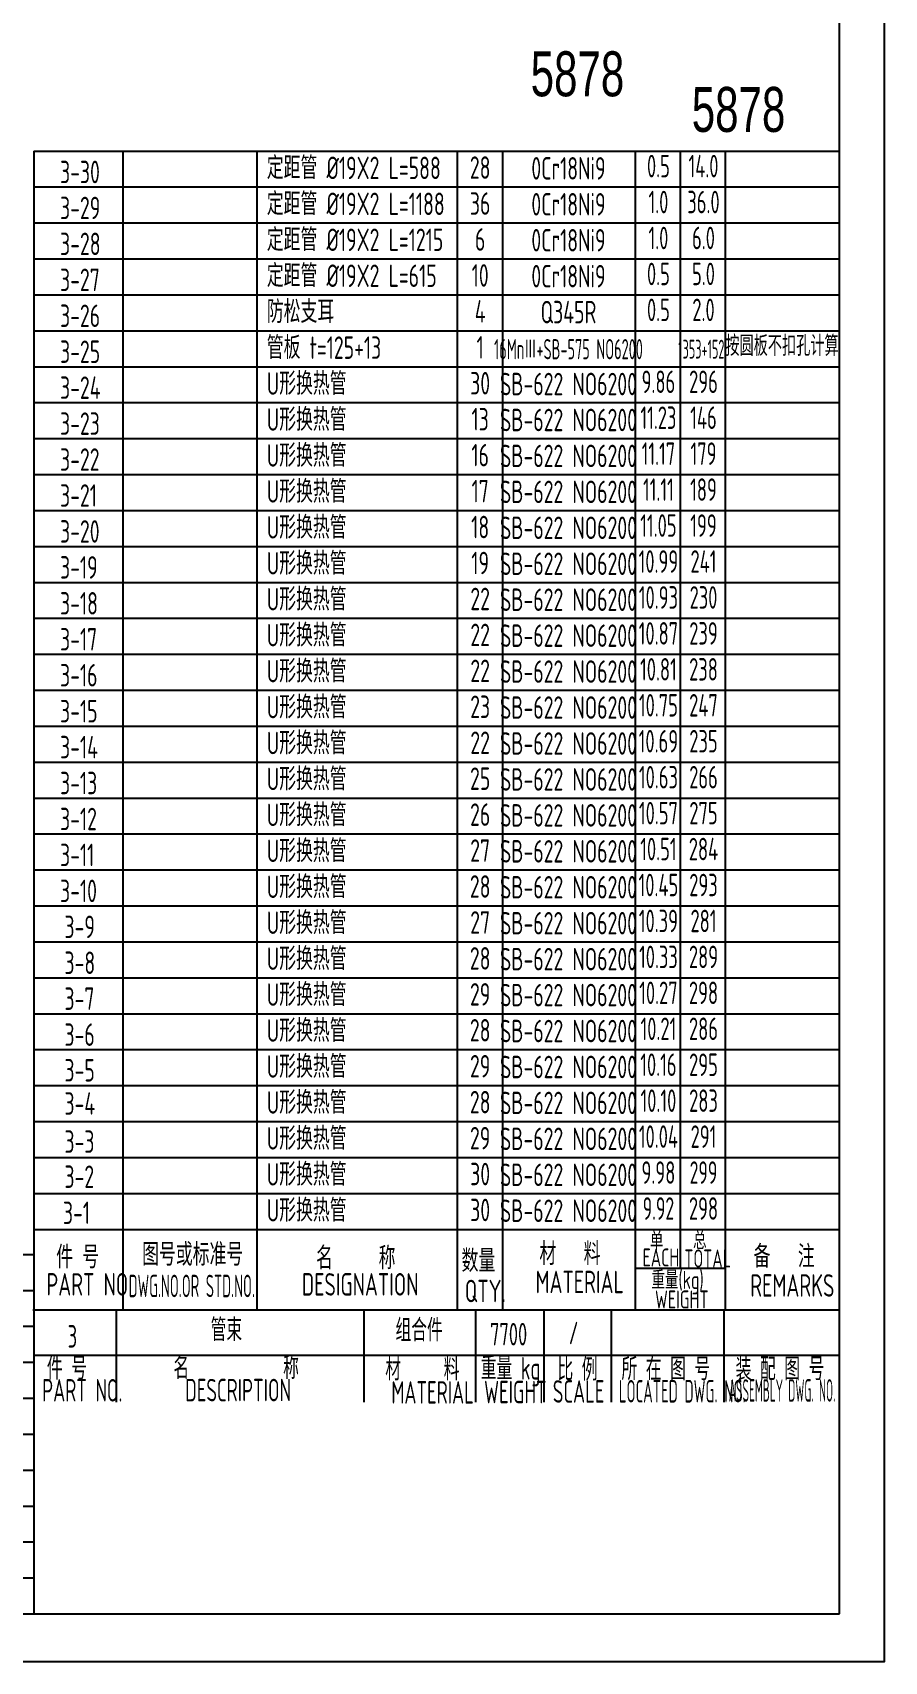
# Model space of a CAD drawing. Header units: millimetres. Extents: x 46644 to 124135, y -32003 to -3110.
# Drawn here: x 53160 to 55055, y -21448 to -17823 of the extents above; entities that cross this region are included whole.
import ezdxf
from ezdxf.enums import TextEntityAlignment as Align

# ---------------------------------------------------------------- set-up
doc = ezdxf.new("R2010")
doc.units = ezdxf.units.MM
doc.header["$LTSCALE"] = 6
doc.linetypes.add('PHANTOM', pattern=[2.5, 1.25, -0.25, 0.25, -0.25, 0.25, -0.25])
for name, color, linetype in [('4', 6, 'PHANTOM'), ('7_dim', 3, 'Continuous'), ('DRAWING', 3, 'Continuous')]:
    doc.layers.add(name, color=color, linetype=linetype)
doc.styles.add('HZ', font='ascii.shx', dxfattribs={"width": 0.7, "bigfont": 'hztxt.shx'})
doc.styles.add('mark', font='cc.shx', dxfattribs={"width": 0.7, "bigfont": 'dxfs.shx'})
doc.styles.add('ROMANS', font='ascii.shx', dxfattribs={"width": 0.7, "bigfont": 'dxfs.shx'})

msp = doc.modelspace()

# ---------------------------------------------------------------- linework, layer by layer
at = {"color": 4, "linetype": 'Continuous'}
for p, q in [((53162.433, -18086.555), (53162.433, -21342.275)), ((53360.411, -18086.555), (53360.411, -20665.364)), ((53659.119, -18086.555), (53659.119, -20666.534)), ((54104.859, -18086.555), (54104.859, -20666.534)), ((54205.151, -18086.555), (54205.151, -20666.534)), ((54500.454, -18086.555), (54500.454, -20666.534)), ((54600.745, -18086.555), (54600.745, -20573.958)), ((54701.037, -18086.555), (54701.037, -20665.591)), ((53160.411, -20665.364), (54952.995, -20665.364)), ((53345.854, -20665.364), (53345.854, -20871.361)), ((53896.631, -20668.849), (53896.631, -20871.252)), ((54145.628, -20668.849), (54145.628, -20871.252)), ((54297.196, -20668.849), (54297.196, -20871.252)), ((54447.408, -20668.849), (54447.408, -20871.252)), ((54697.761, -20668.849), (54697.761, -20871.252))]:
    msp.add_line(p, q, dxfattribs=at)
at = {"color": 7, "linetype": 'Continuous'}
msp.add_line((54498.931, -20573.061, 2.535), (54700.21, -20573.061, 2.535), dxfattribs=at)
at = {"color": 2, "linetype": 'Continuous', "ltscale": 50}
msp.add_lwpolyline([(46649.629, -21448.081), (55055.295, -21448.081), (55055.295, -15487.978), (46649.629, -15487.978), (46649.629, -21448.081)], close=True, dxfattribs=at)
at = {"color": 4, "linetype": 'Continuous'}
for points in [[(53162.433, -18086.555), (54955.017, -18086.555)], [(51369.849, -20542.275), (53162.433, -20542.275)]]:
    msp.add_lwpolyline(points, dxfattribs=at)
at = {"color": 7, "linetype": 'Continuous'}
for points in [[(53162.433, -18166.555), (54955.017, -18166.555)], [(53162.433, -18246.555), (54955.017, -18246.555)], [(53162.433, -18326.555), (54955.017, -18326.555)], [(53162.433, -18406.555), (54955.017, -18406.555)], [(53162.433, -18486.555), (54955.017, -18486.555)], [(53162.433, -18566.555), (54955.017, -18566.555)], [(53162.433, -18646.555), (54955.017, -18646.555)], [(53162.433, -18726.555), (54955.017, -18726.555)], [(53162.433, -18806.555), (54955.017, -18806.555)], [(53162.433, -18886.555), (54955.017, -18886.555)], [(53162.433, -18966.555), (54955.017, -18966.555)], [(53162.433, -19046.555), (54955.017, -19046.555)], [(53162.433, -19126.555), (54955.017, -19126.555)], [(53162.433, -19206.555), (54955.017, -19206.555)], [(53162.433, -19286.555), (54955.017, -19286.555)], [(53162.433, -19366.555), (54955.017, -19366.555)], [(53162.433, -19446.555), (54955.017, -19446.555)], [(53162.433, -19526.555), (54955.017, -19526.555)], [(53162.433, -19606.555), (54955.017, -19606.555)], [(53162.433, -19686.555), (54955.017, -19686.555)], [(53162.433, -19766.555), (54955.017, -19766.555)], [(53162.433, -19846.534), (54952.995, -19846.534)], [(53162.433, -19926.534), (54952.995, -19926.534)], [(53162.433, -20006.534), (54952.995, -20006.534)], [(53162.433, -20086.534), (54952.995, -20086.534)], [(53162.433, -20166.534), (54952.995, -20166.534)], [(53162.433, -20246.534), (54952.995, -20246.534)], [(53162.433, -20326.534), (54952.995, -20326.534)], [(53162.433, -20406.534), (54952.995, -20406.534)], [(53162.433, -20486.534), (54952.995, -20486.534)], [(51369.849, -20622.275), (53162.433, -20622.275)], [(51369.849, -20702.275), (53162.433, -20702.275)], [(51369.849, -20782.275), (53162.433, -20782.275)], [(51369.849, -20862.275), (53162.433, -20862.275)], [(51369.849, -20942.275), (53162.433, -20942.275)], [(51369.849, -21022.275), (53162.433, -21022.275)], [(51369.849, -21102.275), (53162.433, -21102.275)], [(51369.849, -21182.275), (53162.433, -21182.275)], [(51369.849, -21262.275), (53162.433, -21262.275)]]:
    msp.add_lwpolyline(points, dxfattribs=at)
at = {"layer": '4', "color": 4, "linetype": 'Continuous'}
msp.add_lwpolyline([(54955.017, -21342.278), (54955.017, -15588.845), (46890.818, -15588.845), (46890.818, -21342.275), (54955.19, -21342.275)], dxfattribs=at)
at = {"layer": 'DRAWING'}
msp.add_line((53162.433, -20766.267), (54952.995, -20766.267), dxfattribs=at)

# ---------------------------------------------------------------- texts
at = {"color": 7, "linetype": 'Continuous', "style": 'HZ'}
for s, height, width, p in [('3-30', 50, 0.75, (53220.944, -18158.179)), ('定距管 %%C19X2 L=588', 50, 0.75, (53680.965, -18149.088)), ('3-29', 50, 0.75, (53220.944, -18238.179)), ('定距管 %%C19X2 L=1188', 50, 0.75, (53680.965, -18229.088)), ('3-28', 50, 0.75, (53220.944, -18318.179)), ('定距管 %%C19X2 L=1215', 50, 0.75, (53680.965, -18309.088)), ('定距管 %%C19X2 L=615', 50, 0.75, (53680.965, -18389.088)), ('3-27', 50, 0.75, (53220.944, -18398.179)), ('防松支耳 ', 50, 0.75, (53680.965, -18469.088)), ('3-26', 50, 0.75, (53220.944, -18478.179)), ('3-25', 50, 0.75, (53220.944, -18558.179)), ('管板 t=125+13', 50, 0.75, (53680.965, -18549.088)), ('3-24', 50, 0.75, (53220.944, -18638.179)), ('U形换热管', 50, 0.75, (53680.965, -18629.109)), ('3-23', 50, 0.75, (53220.944, -18718.179)), ('U形换热管', 50, 0.75, (53680.965, -18709.109)), ('U形换热管', 50, 0.75, (53680.965, -18789.109)), ('3-22', 50, 0.75, (53220.944, -18798.179)), ('U形换热管', 50, 0.75, (53680.965, -18869.109)), ('3-21', 50, 0.75, (53220.944, -18878.179)), ('3-20', 50, 0.75, (53220.944, -18958.179)), ('U形换热管', 50, 0.75, (53680.965, -18949.109)), ('3-19', 50, 0.75, (53220.944, -19038.179)), ('U形换热管', 50, 0.75, (53680.965, -19029.109)), ('3-18', 50, 0.75, (53220.944, -19118.179)), ('U形换热管', 50, 0.75, (53680.965, -19109.109)), ('U形换热管', 50, 0.75, (53680.965, -19189.109)), ('3-17', 50, 0.75, (53220.944, -19198.179)), ('3-16', 50, 0.75, (53220.944, -19278.179)), ('U形换热管', 50, 0.75, (53680.965, -19269.109)), ('3-15', 50, 0.75, (53220.944, -19358.179)), ('U形换热管', 50, 0.75, (53680.965, -19349.109)), ('3-14', 50, 0.75, (53220.944, -19438.179)), ('U形换热管', 50, 0.75, (53680.965, -19429.109)), ('U形换热管', 50, 0.75, (53680.965, -19509.109)), ('3-13', 50, 0.75, (53220.944, -19518.179)), ('U形换热管', 50, 0.75, (53680.965, -19589.109)), ('3-12', 50, 0.75, (53220.944, -19598.179)), ('3-11', 50, 0.75, (53220.944, -19678.179)), ('U形换热管', 50, 0.75, (53680.965, -19669.109)), ('3-10', 50, 0.75, (53220.944, -19758.179)), ('U形换热管', 50, 0.75, (53680.965, -19749.109)), ('3-9', 50, 0.75, (53230.739, -19838.159)), ('U形换热管', 50, 0.75, (53680.965, -19829.088)), ('U形换热管', 50, 0.75, (53680.965, -19909.088)), ('3-8', 50, 0.75, (53230.739, -19918.159)), ('U形换热管', 50, 0.75, (53680.965, -19989.068)), ('3-7', 50, 0.75, (53230.739, -19998.159)), ('3-6', 50, 0.75, (53230.739, -20078.159)), ('U形换热管', 50, 0.75, (53680.965, -20069.068)), ('3-5', 50, 0.75, (53230.739, -20157.403)), ('U形换热管', 50, 0.75, (53680.965, -20149.068)), ('3-4', 50, 0.75, (53230.739, -20231.343)), ('U形换热管', 50, 0.75, (53680.965, -20229.068)), ('U形换热管', 50, 0.75, (53680.965, -20309.068)), ('3-3', 50, 0.75, (53230.739, -20316.168)), ('U形换热管', 50, 0.75, (53680.965, -20389.068)), ('3-2', 50, 0.75, (53230.739, -20394.296)), ('3-1', 50, 0.75, (53227.387, -20474.656)), ('U形换热管', 50, 0.75, (53680.965, -20469.068)), ('件 号', 50, 0.75, (53212.348, -20573.159)), ('图号或标准号', 50, 0.75, (53403.56, -20567.375)), ('材   料', 50, 0.75, (54287.606, -20565.704)), ('单', 40, 0.75, (54533.463, -20532.614)), ('总', 40, 0.75, (54629.572, -20530.906)), ('备   注', 50, 0.75, (54764.17, -20571.71)), ('名     称', 50, 0.75, (53790.583, -20575.339)), ('数量', 50, 0.75, (54114.527, -20581.426)), ('EACH', 40, 0.75, (54517.078, -20569.162)), ('TOTAL', 40, 0.75, (54610.073, -20571.325)), ('PART NO.', 50, 0.75, (53190.639, -20633.839)), ('DESIGNATION', 50, 0.75, (53758.837, -20633.887)), ('MATERIAL', 50, 0.75, (54279.003, -20628.526)), ('重量(kg)', 40, 0.75, (54536.881, -20619.073)), ('REMARKS', 50, 0.75, (54756.73, -20636.321)), ('QTY.', 50, 0.75, (54121.517, -20648.646)), ('WEIGHT', 40, 0.75, (54544.88, -20662.612)), ('管束', 50.0706, 0.7, (53556.021, -20735.233)), ('组合件', 50.0706, 0.7, (53967.337, -20736.054)), ('/', 50.071, 0.7, (54352.954, -20742.153)), ('PART NO.', 50.0706, 0.7, (53180.98, -20869.679)), ('DESCRIPTION', 50.07062, 0.7, (53499.378, -20869.231)), ('MATERIAL', 50.0706, 0.7, (53958.036, -20874.4)), ('WEIGHT', 50.0706, 0.7, (54164.469, -20873.567)), ('SCALE', 50.0706, 0.7, (54317.367, -20872.261)), ('LOCATED DWG. NO.', 50.07062, 0.552356, (54464.415, -20871.82))]:
    msp.add_text(s, height=height, dxfattribs=dict(at, width=width)).set_placement(p)
for s, height, width, p in [('28', 50, 0.75, (54155.768, -18148.382)), ('0Cr18Ni9', 50, 0.75, (54352.266, -18150.068)), ('36', 50, 0.75, (54155.768, -18228.382)), ('0Cr18Ni9', 50, 0.75, (54352.266, -18230.068)), ('6', 50, 0.75, (54155.768, -18308.382)), ('0Cr18Ni9', 50, 0.75, (54352.266, -18310.068)), ('10', 50, 0.75, (54155.768, -18388.382)), ('0Cr18Ni9', 50, 0.75, (54352.266, -18390.068)), ('4', 50, 0.75, (54155.768, -18468.382)), ('Q345R', 50, 0.75, (54352.266, -18470.068)), ('1', 50, 0.75, (54155.768, -18548.382)), ('16MnⅢ+SB-575 NO6200', 45, 0.6, (54352.266, -18550.068)), ('30', 50, 0.75, (54155.768, -18628.402)), ('SB-622 NO6200', 50, 0.75, (54352.266, -18630.089)), ('13', 50, 0.75, (54155.768, -18708.402)), ('SB-622 NO6200', 50, 0.75, (54352.266, -18710.089)), ('16', 50, 0.75, (54155.768, -18788.402)), ('SB-622 NO6200', 50, 0.75, (54352.266, -18790.089)), ('17', 50, 0.75, (54155.768, -18868.402)), ('SB-622 NO6200', 50, 0.75, (54352.266, -18870.089)), ('18', 50, 0.75, (54155.768, -18948.402)), ('SB-622 NO6200', 50, 0.75, (54352.266, -18950.089)), ('19', 50, 0.75, (54155.768, -19028.402)), ('SB-622 NO6200', 50, 0.75, (54352.266, -19030.089)), ('22', 50, 0.75, (54155.768, -19108.402)), ('SB-622 NO6200', 50, 0.75, (54352.266, -19110.089)), ('22', 50, 0.75, (54155.768, -19188.402)), ('SB-622 NO6200', 50, 0.75, (54352.266, -19190.089)), ('22', 50, 0.75, (54155.768, -19268.402)), ('SB-622 NO6200', 50, 0.75, (54352.266, -19270.089)), ('23', 50, 0.75, (54155.768, -19348.402)), ('SB-622 NO6200', 50, 0.75, (54352.266, -19350.089)), ('22', 50, 0.75, (54155.768, -19428.402)), ('SB-622 NO6200', 50, 0.75, (54352.266, -19430.089)), ('25', 50, 0.75, (54155.768, -19508.402)), ('SB-622 NO6200', 50, 0.75, (54352.266, -19510.089)), ('26', 50, 0.75, (54155.768, -19588.402)), ('SB-622 NO6200', 50, 0.75, (54352.266, -19590.089)), ('27', 50, 0.75, (54155.768, -19668.402)), ('SB-622 NO6200', 50, 0.75, (54352.266, -19670.089)), ('28', 50, 0.75, (54155.768, -19748.402)), ('SB-622 NO6200', 50, 0.75, (54352.266, -19750.089)), ('27', 50, 0.75, (54155.768, -19828.382)), ('SB-622 NO6200', 50, 0.75, (54352.266, -19830.068)), ('28', 50, 0.75, (54155.768, -19908.382)), ('SB-622 NO6200', 50, 0.75, (54352.266, -19910.068)), ('29', 50, 0.75, (54155.768, -19988.361)), ('SB-622 NO6200', 50, 0.75, (54352.266, -19990.048)), ('28', 50, 0.75, (54155.768, -20068.361)), ('SB-622 NO6200', 50, 0.75, (54352.266, -20070.048)), ('29', 50, 0.75, (54155.768, -20148.361)), ('SB-622 NO6200', 50, 0.75, (54352.266, -20150.048)), ('28', 50, 0.75, (54155.768, -20228.361)), ('SB-622 NO6200', 50, 0.75, (54352.266, -20230.048)), ('29', 50, 0.75, (54155.768, -20308.361)), ('SB-622 NO6200', 50.07062, 0.75, (54352.266, -20310.048)), ('30', 50, 0.75, (54155.768, -20388.361)), ('SB-622 NO6200', 50.07062, 0.75, (54352.266, -20390.048)), ('30', 50, 0.75, (54155.768, -20468.361)), ('SB-622 NO6200', 50.07062, 0.75, (54352.266, -20470.048))]:
    msp.add_text(s, height=height, dxfattribs=dict(at, width=width)).set_placement(p, align=Align.CENTER)
at = {"color": 7, "linetype": 'Continuous'}
for s, height, style, width, p, p2 in [('DWG.NO.OR STD.NO.', 50, 'ROMANS', 0.650953, (53373.604, -20637.44, 2.535), (53654.651, -20637.44, 2.535)), ('ASSEMBLY DWG. NO.', 50.07062, 'HZ', 0.552356, (54708.886, -20869.983), (54946.383, -20869.983))]:
    msp.add_text(s, height=height, dxfattribs=dict(at, style=style, width=width)).set_placement(p, p2, align=Align.FIT)
at = {"color": 7, "linetype": 'Continuous', "style": 'HZ', "width": 0.7}
for s, height, p in [('件 号', 50.0706, (53236.185, -20793.27)), ('名           称', 50.07062, (53612.775, -20792.003)), ('材     料', 50.0706, (54027.187, -20795.143)), ('重量 kg', 50.0706, (54223.462, -20800.9)), ('比 例', 50.0706, (54372.302, -20795.783)), ('所 在 图 号', 50.0706, (54568.926, -20794.708)), ('装 配 图 号', 50.0706, (54822.912, -20794.708))]:
    msp.add_text(s, height=height, dxfattribs=at).set_placement(p, align=Align.MIDDLE)
at = {"color": 7, "linetype": 'Continuous', "attachment_point": 5, "style": 'HZ'}
for s, insert, char_height in [('0.5', (54552.408, -18120.062), 50.0706), ('14.0', (54652.699, -18120.062), 50.0706), ('1.0', (54552.408, -18200.062), 50.0706), ('36.0', (54652.699, -18200.062), 50.0706), ('1.0', (54552.408, -18280.062), 50.0706), ('6.0', (54652.699, -18280.062), 50.0706), ('0.5', (54552.408, -18360.062), 50.0706), ('5.0', (54652.699, -18360.062), 50.0706), ('0.5', (54552.408, -18440.062), 50.0706), ('2.0', (54652.699, -18440.062), 50.0706), ('按圆板不扣孔计算', (54827.41, -18520.062), 45), ('9.86', (54552.408, -18600.062), 50.0706), ('296', (54652.699, -18600.062), 50.0706), ('11.23', (54552.408, -18680.062), 50.0706), ('146', (54652.699, -18680.062), 50.0706), ('11.17', (54552.408, -18760.062), 50.0706), ('179', (54652.699, -18760.062), 50.0706), ('11.11', (54552.408, -18840.062), 50.0706), ('189', (54652.699, -18840.062), 50.0706), ('11.05', (54552.408, -18920.062), 50.0706), ('199', (54652.699, -18920.062), 50.0706), ('10.99', (54552.408, -19000.062), 50.0706), ('241', (54652.699, -19000.062), 50.0706), ('10.93', (54552.408, -19080.062), 50.0706), ('230', (54652.699, -19080.062), 50.0706), ('10.87', (54552.408, -19160.062), 50.0706), ('239', (54652.699, -19160.062), 50.0706), ('10.81', (54552.408, -19240.062), 50.0706), ('238', (54652.699, -19240.062), 50.0706), ('10.75', (54552.408, -19320.062), 50.0706), ('247', (54652.699, -19320.062), 50.0706), ('10.69', (54552.408, -19400.062), 50.0706), ('235', (54652.699, -19400.062), 50.0706), ('10.63', (54552.408, -19480.062), 50.0706), ('266', (54652.699, -19480.062), 50.0706), ('10.57', (54552.408, -19560.062), 50.0706), ('275', (54652.699, -19560.062), 50.0706), ('10.51', (54552.408, -19640.062), 50.0706), ('284', (54652.699, -19640.062), 50.0706), ('10.45', (54552.408, -19720.062), 50.0706), ('293', (54652.699, -19720.062), 50.0706), ('10.39', (54552.408, -19800.041), 50.0706), ('281', (54652.699, -19800.041), 50.0706), ('10.33', (54552.408, -19880.041), 50.0706), ('289', (54652.699, -19880.041), 50.0706), ('10.27', (54552.408, -19960.041), 50.0706), ('298', (54652.699, -19960.041), 50.0706), ('10.21', (54552.408, -20040.041), 50.0706), ('286', (54652.699, -20040.041), 50.0706), ('10.16', (54552.408, -20120.041), 50.0706), ('295', (54652.699, -20120.041), 50.0706), ('10.10', (54552.408, -20200.041), 50.0706), ('283', (54652.699, -20200.041), 50.0706), ('10.04', (54552.408, -20280.041), 50.0706), ('291', (54652.699, -20280.041), 50.0706), ('9.98', (54552.408, -20360.041), 50.0706), ('{\\W0.67;299}', (54652.699, -20360.041), 50.07062), ('{\\W0.67;9.92}', (54552.408, -20440.041), 50.07062), ('298', (54652.699, -20440.041), 50.0706), ('3', (53248.479, -20724.628), 50.071), ('7700', (54219.108, -20719.774), 50.0706)]:
    msp.add_mtext(s, dxfattribs=dict(at, insert=insert, char_height=char_height))
at = {"color": 7, "linetype": 'Continuous', "insert": (54647.845, -18527.526), "char_height": 42, "width": 0.6, "attachment_point": 5, "style": 'HZ'}
msp.add_mtext('{\\W0.55;1353+152}', dxfattribs=at)
at = {"layer": '7_dim', "color": 7, "style": 'mark', "width": 0.7}
for p in [(54268.124, -17964.681), (54626.586, -18043.969)]:
    msp.add_text('5878', height=100, dxfattribs=at).set_placement(p)

doc.saveas('drawing.dxf')
